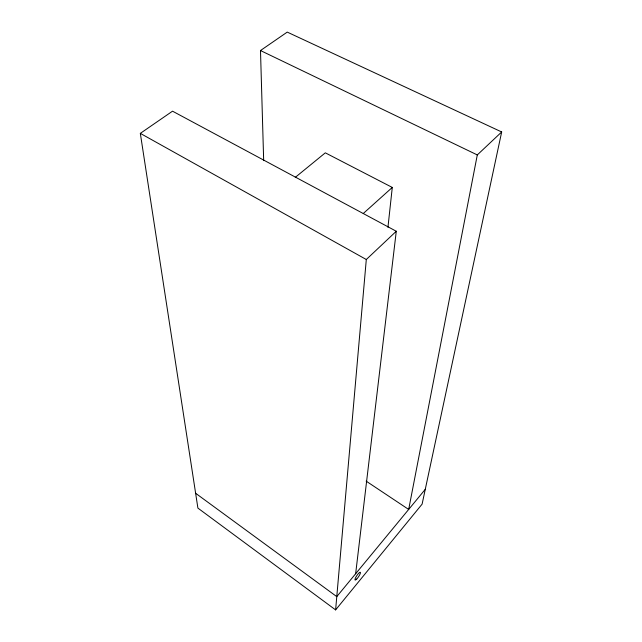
<?xml version="1.0" encoding="UTF-8"?>
<svg xmlns="http://www.w3.org/2000/svg" width="642" height="642" viewBox="0 0 642 642"><rect width="100%" height="100%" fill="white"/><g stroke="black" fill="none" stroke-linecap="round" stroke-linejoin="round"><path stroke-width="0.96" d="M335.614 609.9L366.301 259.512L396.283 231.256L172.529 111.178L140.325 133.375L197.905 508.103L335.614 609.9L422.099 504.147L501.675 131.963L287.239 32.1L260.492 50.541L263.677 160.636M387.945 227.316L392.286 187.44L325.317 152.836L295.272 177.369M355.644 573.747L396.283 231.256M501.675 131.963L477.295 154.931L408.681 509.443L366.157 481.139M425.261 489.332L336.777 596.619L195.625 493.265M363.252 213.521L392.286 187.44M260.492 50.541L477.295 154.931M140.325 133.375L366.301 259.512M356.735 579.02A4.679 1.027 -56 0 0 360.419 572.399A4.679 1.027 -56 0 0 355.949 577.038A4.679 1.027 -56 0 0 356.735 579.02"/></g></svg>
